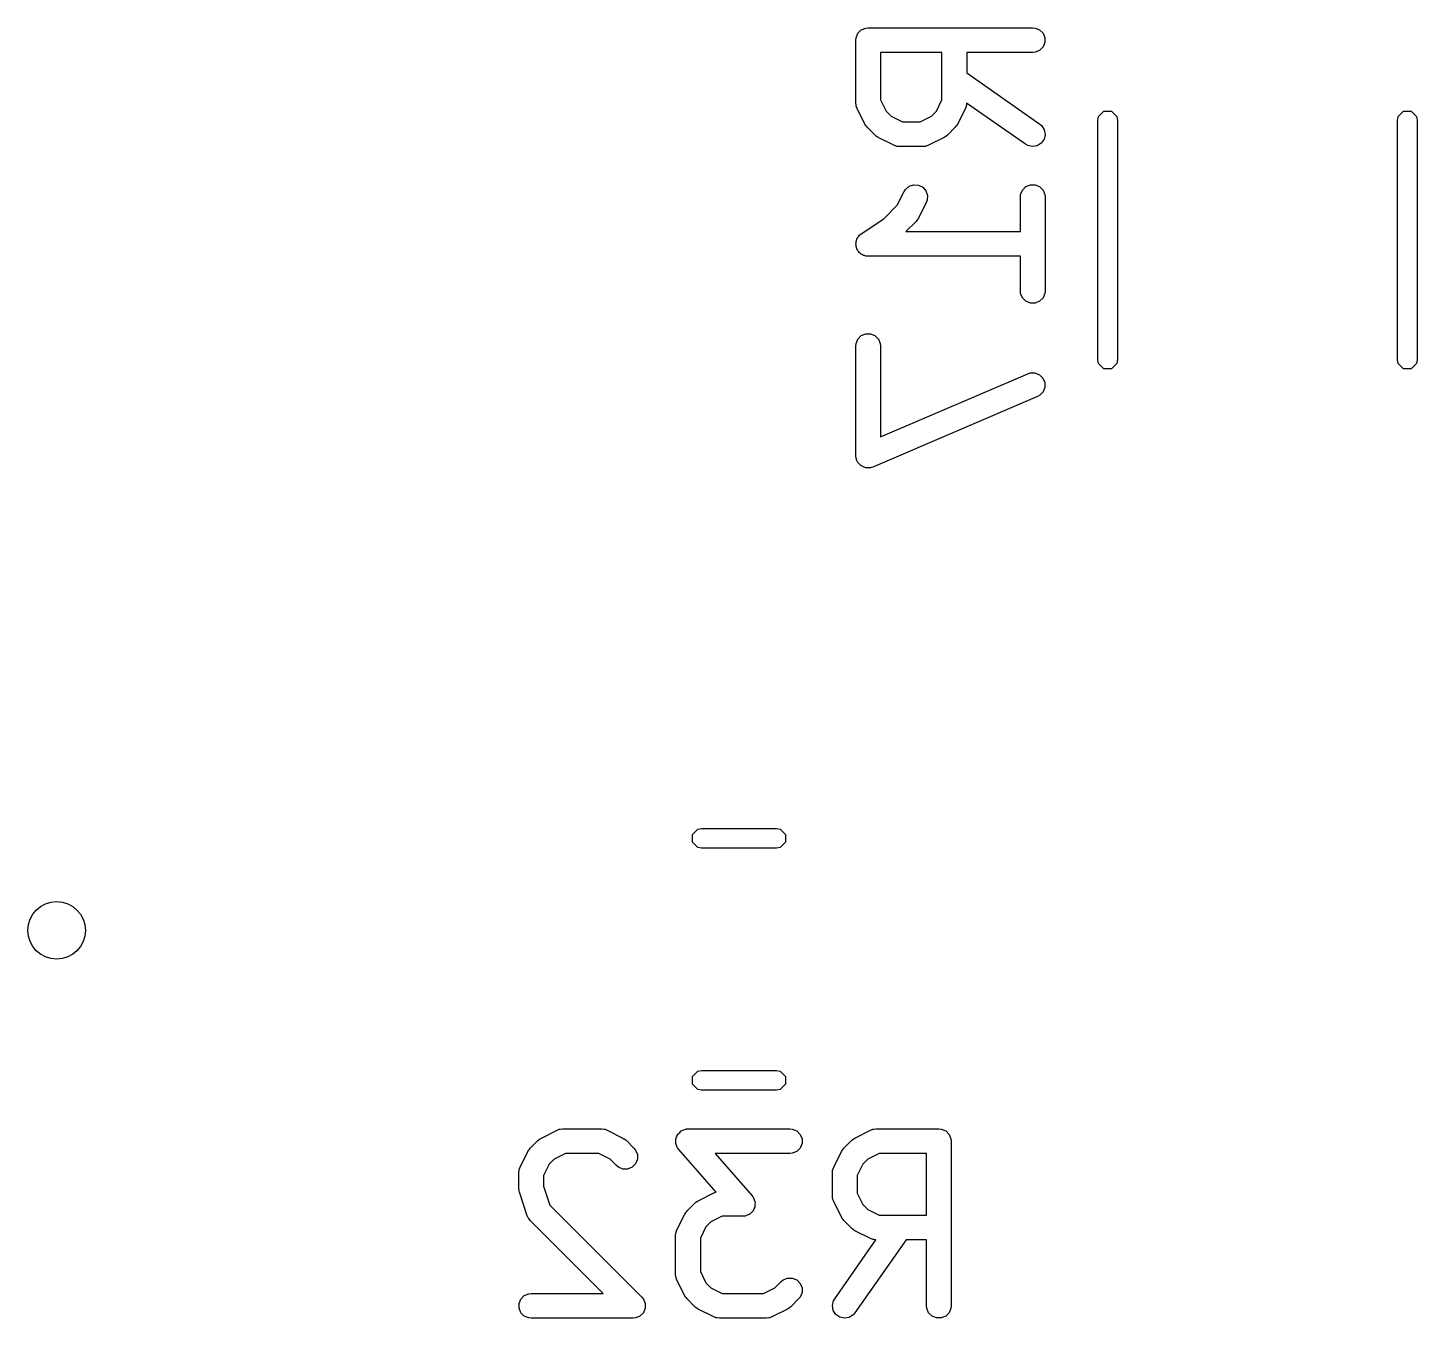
# Model space of a CAD drawing. Extents: x 0.21 to 3.35, y 0.3 to 2.56.
# Drawn here: x 0.3659 to 0.6982, y 1.6872 to 1.9958 of the extents above; entities that cross this region are included whole.
import ezdxf

# ---------------------------------------------------------------- set-up
doc = ezdxf.new("R2010")
doc.units = 0
doc.header["$MEASUREMENT"] = 0
doc.layers.add('BLACK', color=7, linetype='CONTINUOUS')

msp = doc.modelspace()

# ---------------------------------------------------------------- linework, layer by layer
at = {"layer": 'BLACK', "linetype": 'CONTINUOUS'}
for p, q in [((0.56399, 1.99338), (0.56443, 1.99445)), ((0.56443, 1.99445), (0.56524, 1.99526)), ((0.56524, 1.99526), (0.56631, 1.9957)), ((0.56631, 1.9957), (0.56688, 1.99576)), ((0.56688, 1.99576), (0.60625, 1.99576)), ((0.60625, 1.99576), (0.60683, 1.9957)), ((0.60683, 1.9957), (0.60789, 1.99526)), ((0.60789, 1.99526), (0.60871, 1.99445)), ((0.60871, 1.99445), (0.60915, 1.99338)), ((0.56393, 1.99281), (0.56399, 1.99338)), ((0.56393, 1.97781), (0.56393, 1.99281)), ((0.60789, 1.99035), (0.60683, 1.98991)), ((0.60871, 1.99117), (0.60789, 1.99035)), ((0.60915, 1.99223), (0.60871, 1.99117)), ((0.60915, 1.99338), (0.60915, 1.99223)), ((0.58455, 1.98985), (0.56984, 1.98985)), ((0.56984, 1.98985), (0.56984, 1.97851)), ((0.58455, 1.97851), (0.58455, 1.98985)), ((0.60625, 1.98985), (0.59046, 1.98985)), ((0.59046, 1.98985), (0.59046, 1.98497)), ((0.60683, 1.98991), (0.60625, 1.98985)), ((0.59046, 1.98497), (0.60795, 1.97273)), ((0.56399, 1.97723), (0.56393, 1.97781)), ((0.56403, 1.97713), (0.56399, 1.97723)), ((0.56403, 1.97703), (0.56403, 1.97713)), ((0.56424, 1.97649), (0.56403, 1.97703)), ((0.56984, 1.97851), (0.57118, 1.97581)), ((0.5832, 1.97581), (0.58455, 1.97851)), ((0.59035, 1.97703), (0.59015, 1.97649)), ((0.59036, 1.97713), (0.59035, 1.97703)), ((0.5904, 1.97723), (0.59036, 1.97713)), ((0.59045, 1.97776), (0.5904, 1.97723)), ((0.60456, 1.96789), (0.59045, 1.97776)), ((0.56612, 1.97274), (0.56424, 1.97649)), ((0.57118, 1.97581), (0.57238, 1.97461)), ((0.57238, 1.97461), (0.57508, 1.97326)), ((0.57931, 1.97326), (0.58201, 1.97461)), ((0.58201, 1.97461), (0.5832, 1.97581)), ((0.59015, 1.97649), (0.58827, 1.97274)), ((0.62181, 1.97362), (0.62199, 1.97453)), ((0.62181, 1.91638), (0.62181, 1.97362)), ((0.62199, 1.97453), (0.62327, 1.97581)), ((0.62327, 1.97581), (0.62508, 1.97581)), ((0.62508, 1.97581), (0.62636, 1.97453)), ((0.62636, 1.97453), (0.62654, 1.97362)), ((0.62654, 1.97362), (0.62654, 1.91638)), ((0.69346, 1.97362), (0.69364, 1.97453)), ((0.69346, 1.91638), (0.69346, 1.97362)), ((0.69364, 1.97453), (0.69492, 1.97581)), ((0.69492, 1.97581), (0.69673, 1.97581)), ((0.69673, 1.97581), (0.69801, 1.97453)), ((0.69801, 1.97453), (0.69819, 1.97362)), ((0.69819, 1.97362), (0.69819, 1.91638)), ((0.56627, 1.97249), (0.56612, 1.97274)), ((0.5663, 1.97242), (0.56627, 1.97249)), ((0.56637, 1.97234), (0.5663, 1.97242)), ((0.56642, 1.97225), (0.56637, 1.97234)), ((0.56648, 1.9722), (0.56642, 1.97225)), ((0.56667, 1.97197), (0.56648, 1.9722)), ((0.56854, 1.9701), (0.56667, 1.97197)), ((0.57508, 1.97326), (0.57931, 1.97326)), ((0.58772, 1.97197), (0.58584, 1.9701)), ((0.5879, 1.9722), (0.58772, 1.97197)), ((0.58796, 1.97225), (0.5879, 1.9722)), ((0.58802, 1.97234), (0.58796, 1.97225)), ((0.58809, 1.97242), (0.58802, 1.97234)), ((0.58812, 1.97249), (0.58809, 1.97242)), ((0.58827, 1.97274), (0.58812, 1.97249)), ((0.60795, 1.97273), (0.60839, 1.97235)), ((0.60839, 1.97235), (0.609, 1.97138)), ((0.6092, 1.97025), (0.60896, 1.96912)), ((0.609, 1.97138), (0.6092, 1.97025)), ((0.56877, 1.96991), (0.56854, 1.9701)), ((0.56882, 1.96985), (0.56877, 1.96991)), ((0.56891, 1.9698), (0.56882, 1.96985)), ((0.56899, 1.96973), (0.56891, 1.9698)), ((0.56906, 1.9697), (0.56899, 1.96973)), ((0.56931, 1.96954), (0.56906, 1.9697)), ((0.57306, 1.96767), (0.56931, 1.96954)), ((0.5736, 1.96746), (0.57306, 1.96767)), ((0.57371, 1.96745), (0.5736, 1.96746)), ((0.57381, 1.96741), (0.57371, 1.96745)), ((0.57438, 1.96736), (0.57381, 1.96741)), ((0.58001, 1.96736), (0.57438, 1.96736)), ((0.58058, 1.96741), (0.58001, 1.96736)), ((0.58068, 1.96745), (0.58058, 1.96741)), ((0.58079, 1.96746), (0.58068, 1.96745)), ((0.58133, 1.96767), (0.58079, 1.96746)), ((0.58508, 1.96954), (0.58133, 1.96767)), ((0.58532, 1.9697), (0.58508, 1.96954)), ((0.5854, 1.96973), (0.58532, 1.9697)), ((0.58548, 1.9698), (0.5854, 1.96973)), ((0.58557, 1.96985), (0.58548, 1.9698)), ((0.58562, 1.96991), (0.58557, 1.96985)), ((0.58584, 1.9701), (0.58562, 1.96991)), ((0.60506, 1.96761), (0.60456, 1.96789)), ((0.60619, 1.96736), (0.60506, 1.96761)), ((0.60732, 1.96756), (0.60619, 1.96736)), ((0.60829, 1.96818), (0.60732, 1.96756)), ((0.60896, 1.96912), (0.60829, 1.96818)), ((0.57549, 1.95663), (0.5758, 1.95712)), ((0.5758, 1.95712), (0.57667, 1.95788)), ((0.57667, 1.95788), (0.57776, 1.95824)), ((0.57776, 1.95824), (0.57891, 1.95816)), ((0.57891, 1.95816), (0.57994, 1.95764)), ((0.57994, 1.95764), (0.5807, 1.95677)), ((0.60336, 1.95589), (0.6038, 1.95695)), ((0.6038, 1.95695), (0.60461, 1.95777)), ((0.60461, 1.95777), (0.60568, 1.95821)), ((0.60568, 1.95821), (0.60683, 1.95821)), ((0.60683, 1.95821), (0.60789, 1.95777)), ((0.60789, 1.95777), (0.60871, 1.95695)), ((0.60871, 1.95695), (0.60915, 1.95589)), ((0.57383, 1.95331), (0.57549, 1.95663)), ((0.58077, 1.95399), (0.5789, 1.95024)), ((0.5807, 1.95677), (0.58106, 1.95568)), ((0.58098, 1.95453), (0.58077, 1.95399)), ((0.58106, 1.95568), (0.58098, 1.95453)), ((0.6033, 1.95531), (0.60336, 1.95589)), ((0.6033, 1.94702), (0.6033, 1.95531)), ((0.60915, 1.95589), (0.60921, 1.95531)), ((0.60921, 1.95531), (0.60921, 1.93281)), ((0.57063, 1.95011), (0.57383, 1.95331)), ((0.56524, 1.94652), (0.57063, 1.95011)), ((0.57834, 1.94947), (0.57589, 1.94702)), ((0.57589, 1.94702), (0.6033, 1.94702)), ((0.57853, 1.9497), (0.57834, 1.94947)), ((0.57859, 1.94975), (0.57853, 1.9497)), ((0.57864, 1.94984), (0.57859, 1.94975)), ((0.57871, 1.94992), (0.57864, 1.94984)), ((0.57874, 1.94999), (0.57871, 1.94992)), ((0.5789, 1.95024), (0.57874, 1.94999)), ((0.56393, 1.94407), (0.56399, 1.94435)), ((0.56399, 1.94378), (0.56393, 1.94407)), ((0.56399, 1.94464), (0.5641, 1.94491)), ((0.56399, 1.94435), (0.56399, 1.94464)), ((0.56399, 1.94349), (0.56399, 1.94378)), ((0.5641, 1.94491), (0.56416, 1.9452)), ((0.56416, 1.9452), (0.56432, 1.94544)), ((0.56432, 1.94544), (0.56443, 1.9457)), ((0.56443, 1.9457), (0.56463, 1.94591)), ((0.56463, 1.94591), (0.5648, 1.94615)), ((0.5648, 1.94615), (0.56524, 1.94652)), ((0.56524, 1.94652), (0.56524, 1.94652)), ((0.56524, 1.94652), (0.56524, 1.94652)), ((0.56524, 1.94652), (0.56524, 1.94652)), ((0.5641, 1.94322), (0.56399, 1.94349)), ((0.56415, 1.94294), (0.5641, 1.94322)), ((0.56432, 1.94269), (0.56415, 1.94294)), ((0.56443, 1.94242), (0.56432, 1.94269)), ((0.56463, 1.94222), (0.56443, 1.94242)), ((0.56479, 1.94198), (0.56463, 1.94222)), ((0.56504, 1.94181), (0.56479, 1.94198)), ((0.56524, 1.94161), (0.56504, 1.94181)), ((0.56551, 1.9415), (0.56524, 1.94161)), ((0.56575, 1.94134), (0.56551, 1.9415)), ((0.56604, 1.94128), (0.56575, 1.94134)), ((0.56631, 1.94117), (0.56604, 1.94128)), ((0.56688, 1.94111), (0.56631, 1.94117)), ((0.6033, 1.94111), (0.56688, 1.94111)), ((0.56688, 1.94111), (0.56688, 1.94111)), ((0.56688, 1.94111), (0.56688, 1.94111)), ((0.56688, 1.94111), (0.56688, 1.94111)), ((0.6033, 1.93281), (0.6033, 1.94111)), ((0.60336, 1.93224), (0.6033, 1.93281)), ((0.6038, 1.93117), (0.60336, 1.93224)), ((0.60461, 1.93036), (0.6038, 1.93117)), ((0.60568, 1.92992), (0.60461, 1.93036)), ((0.60789, 1.93036), (0.60683, 1.92992)), ((0.60871, 1.93117), (0.60789, 1.93036)), ((0.60915, 1.93224), (0.60871, 1.93117)), ((0.60921, 1.93281), (0.60915, 1.93224)), ((0.60683, 1.92992), (0.60568, 1.92992)), ((0.56399, 1.92027), (0.56443, 1.92133)), ((0.56443, 1.92133), (0.56524, 1.92215)), ((0.56524, 1.92215), (0.56631, 1.92259)), ((0.56631, 1.92259), (0.56746, 1.92259)), ((0.56746, 1.92259), (0.56852, 1.92215)), ((0.56852, 1.92215), (0.56934, 1.92133)), ((0.56934, 1.92133), (0.56978, 1.92027)), ((0.56393, 1.91969), (0.56399, 1.92027)), ((0.56393, 1.89344), (0.56393, 1.91969)), ((0.56978, 1.92027), (0.56984, 1.91969)), ((0.56984, 1.91969), (0.56984, 1.89792)), ((0.62199, 1.91547), (0.62181, 1.91638)), ((0.62327, 1.91419), (0.62199, 1.91547)), ((0.62508, 1.91419), (0.62327, 1.91419)), ((0.62636, 1.91547), (0.62508, 1.91419)), ((0.62654, 1.91638), (0.62636, 1.91547)), ((0.69364, 1.91547), (0.69346, 1.91638)), ((0.69492, 1.91419), (0.69364, 1.91547)), ((0.69673, 1.91419), (0.69492, 1.91419)), ((0.69801, 1.91547), (0.69673, 1.91419)), ((0.69819, 1.91638), (0.69801, 1.91547)), ((0.56984, 1.89792), (0.60509, 1.91303)), ((0.60509, 1.91303), (0.60564, 1.91321)), ((0.60564, 1.91321), (0.60679, 1.91322)), ((0.60679, 1.91322), (0.60786, 1.91279)), ((0.60786, 1.91279), (0.60869, 1.91199)), ((0.60869, 1.91199), (0.60914, 1.91093)), ((0.60914, 1.91093), (0.60916, 1.90978)), ((0.60742, 1.9076), (0.56805, 1.89073)), ((0.60792, 1.90788), (0.60742, 1.9076)), ((0.60873, 1.90871), (0.60792, 1.90788)), ((0.60916, 1.90978), (0.60873, 1.90871)), ((0.56399, 1.89287), (0.56393, 1.89344)), ((0.56399, 1.89285), (0.56399, 1.89287)), ((0.56399, 1.89283), (0.56399, 1.89285)), ((0.56421, 1.89232), (0.56399, 1.89283)), ((0.56443, 1.8918), (0.56421, 1.89232)), ((0.56444, 1.89179), (0.56443, 1.8918)), ((0.56445, 1.89177), (0.56444, 1.89179)), ((0.56485, 1.89138), (0.56445, 1.89177)), ((0.56524, 1.89099), (0.56485, 1.89138)), ((0.56526, 1.89098), (0.56524, 1.89099)), ((0.56527, 1.89097), (0.56526, 1.89098)), ((0.56579, 1.89076), (0.56527, 1.89097)), ((0.56631, 1.89055), (0.56579, 1.89076)), ((0.56632, 1.89055), (0.56631, 1.89055)), ((0.56634, 1.89054), (0.56632, 1.89055)), ((0.5669, 1.89055), (0.56634, 1.89054)), ((0.56746, 1.89055), (0.5669, 1.89055)), ((0.56748, 1.89055), (0.56746, 1.89055)), ((0.56749, 1.89056), (0.56748, 1.89055)), ((0.56805, 1.89073), (0.56749, 1.89056)), ((0.52488, 1.80284), (0.52616, 1.80412)), ((0.52616, 1.80412), (0.52706, 1.8043)), ((0.52706, 1.8043), (0.54494, 1.8043)), ((0.54494, 1.8043), (0.54584, 1.80412)), ((0.54584, 1.80412), (0.54712, 1.80284)), ((0.52488, 1.80103), (0.52488, 1.80284)), ((0.52616, 1.79975), (0.52488, 1.80103)), ((0.54712, 1.80103), (0.54584, 1.79975)), ((0.54712, 1.80284), (0.54712, 1.80103)), ((0.52706, 1.79957), (0.52616, 1.79975)), ((0.54494, 1.79957), (0.52706, 1.79957)), ((0.54584, 1.79975), (0.54494, 1.79957)), ((0.52488, 1.74497), (0.52616, 1.74625)), ((0.52488, 1.74316), (0.52488, 1.74497)), ((0.52616, 1.74625), (0.52706, 1.74643)), ((0.52706, 1.74643), (0.54494, 1.74643)), ((0.54494, 1.74643), (0.54584, 1.74625)), ((0.54584, 1.74625), (0.54712, 1.74497)), ((0.54712, 1.74497), (0.54712, 1.74316)), ((0.52616, 1.74188), (0.52488, 1.74316)), ((0.52706, 1.7417), (0.52616, 1.74188)), ((0.54494, 1.7417), (0.52706, 1.7417)), ((0.54584, 1.74188), (0.54494, 1.7417)), ((0.54712, 1.74316), (0.54584, 1.74188)), ((0.48875, 1.73027), (0.4925, 1.73214)), ((0.4925, 1.73214), (0.49304, 1.73235)), ((0.49304, 1.73235), (0.49314, 1.73236)), ((0.49314, 1.73236), (0.49324, 1.7324)), ((0.49324, 1.7324), (0.49382, 1.73246)), ((0.49382, 1.73246), (0.50319, 1.73246)), ((0.50319, 1.73246), (0.50377, 1.7324)), ((0.50377, 1.7324), (0.50387, 1.73236)), ((0.50387, 1.73236), (0.50397, 1.73235)), ((0.50397, 1.73235), (0.50451, 1.73214)), ((0.50451, 1.73214), (0.50826, 1.73027)), ((0.52118, 1.7307), (0.52136, 1.73114)), ((0.52136, 1.73114), (0.52143, 1.73121)), ((0.52143, 1.73121), (0.52147, 1.7313)), ((0.52147, 1.7313), (0.52183, 1.73162)), ((0.52183, 1.73162), (0.52217, 1.73196)), ((0.52217, 1.73196), (0.52227, 1.732)), ((0.52227, 1.732), (0.52234, 1.73206)), ((0.52234, 1.73206), (0.52279, 1.73222)), ((0.52279, 1.73222), (0.52324, 1.7324)), ((0.52324, 1.7324), (0.52338, 1.73241)), ((0.52338, 1.73241), (0.52343, 1.73243)), ((0.52343, 1.73243), (0.52351, 1.73243)), ((0.52351, 1.73243), (0.52381, 1.73246)), ((0.52381, 1.73246), (0.54819, 1.73246)), ((0.54819, 1.73246), (0.54876, 1.7324)), ((0.54876, 1.7324), (0.54983, 1.73196)), ((0.54983, 1.73196), (0.55064, 1.73114)), ((0.55064, 1.73114), (0.55108, 1.73008)), ((0.56374, 1.73027), (0.56749, 1.73214)), ((0.56749, 1.73214), (0.56803, 1.73235)), ((0.56803, 1.73235), (0.56813, 1.73236)), ((0.56813, 1.73236), (0.56823, 1.7324)), ((0.56823, 1.7324), (0.56881, 1.73246)), ((0.56881, 1.73246), (0.58381, 1.73246)), ((0.58381, 1.73246), (0.58438, 1.7324)), ((0.58438, 1.7324), (0.58545, 1.73196)), ((0.58545, 1.73196), (0.58626, 1.73114)), ((0.58626, 1.73114), (0.5867, 1.73008)), ((0.48592, 1.72762), (0.48611, 1.72784)), ((0.48611, 1.72784), (0.48798, 1.72972)), ((0.48798, 1.72972), (0.48821, 1.7299)), ((0.48821, 1.7299), (0.48826, 1.72996)), ((0.48826, 1.72996), (0.48835, 1.73002)), ((0.48835, 1.73002), (0.48843, 1.73008)), ((0.48843, 1.73008), (0.4885, 1.73011)), ((0.4885, 1.73011), (0.48875, 1.73027)), ((0.50826, 1.73027), (0.50851, 1.73011)), ((0.50851, 1.73011), (0.50858, 1.73008)), ((0.50858, 1.73008), (0.50866, 1.73002)), ((0.50866, 1.73002), (0.50875, 1.72996)), ((0.50875, 1.72996), (0.5088, 1.7299)), ((0.5088, 1.7299), (0.50903, 1.72972)), ((0.50903, 1.72972), (0.5109, 1.72784)), ((0.5109, 1.72784), (0.51127, 1.72739)), ((0.52089, 1.72912), (0.52092, 1.7296)), ((0.52092, 1.72903), (0.52089, 1.72912)), ((0.52092, 1.73008), (0.52096, 1.73017)), ((0.52092, 1.7296), (0.52092, 1.73008)), ((0.52092, 1.72893), (0.52092, 1.72903)), ((0.5211, 1.72848), (0.52092, 1.72893)), ((0.52096, 1.73027), (0.52118, 1.7307)), ((0.52096, 1.73017), (0.52096, 1.73027)), ((0.52126, 1.72803), (0.5211, 1.72848)), ((0.52134, 1.72791), (0.52126, 1.72803)), ((0.52136, 1.72786), (0.52134, 1.72791)), ((0.52141, 1.72781), (0.52136, 1.72786)), ((0.52159, 1.72756), (0.52141, 1.72781)), ((0.55064, 1.72786), (0.54983, 1.72705)), ((0.55108, 1.72893), (0.55064, 1.72786)), ((0.55108, 1.73008), (0.55108, 1.72893)), ((0.56091, 1.72762), (0.5611, 1.72784)), ((0.5611, 1.72784), (0.56297, 1.72972)), ((0.56297, 1.72972), (0.5632, 1.7299)), ((0.5632, 1.7299), (0.56325, 1.72996)), ((0.56325, 1.72996), (0.56334, 1.73002)), ((0.56334, 1.73002), (0.56342, 1.73008)), ((0.56342, 1.73008), (0.56349, 1.73011)), ((0.56349, 1.73011), (0.56374, 1.73027)), ((0.5867, 1.73008), (0.58676, 1.7295)), ((0.58676, 1.7295), (0.58676, 1.69013)), ((0.48368, 1.72332), (0.48555, 1.72707)), ((0.48555, 1.72707), (0.48571, 1.72732)), ((0.48571, 1.72732), (0.48574, 1.72739)), ((0.48574, 1.72739), (0.4858, 1.72748)), ((0.4858, 1.72748), (0.48586, 1.72756)), ((0.48586, 1.72756), (0.48592, 1.72762)), ((0.49182, 1.7252), (0.49062, 1.724)), ((0.49451, 1.72655), (0.49182, 1.7252)), ((0.50249, 1.72655), (0.49451, 1.72655)), ((0.50519, 1.7252), (0.50249, 1.72655)), ((0.50673, 1.72367), (0.50519, 1.7252)), ((0.51127, 1.72739), (0.51171, 1.72633)), ((0.51171, 1.72518), (0.51127, 1.72411)), ((0.51171, 1.72633), (0.51171, 1.72518)), ((0.53052, 1.71735), (0.52159, 1.72756)), ((0.54819, 1.72655), (0.53032, 1.72655)), ((0.53032, 1.72655), (0.53916, 1.71645)), ((0.54876, 1.72661), (0.54819, 1.72655)), ((0.54983, 1.72705), (0.54876, 1.72661)), ((0.55867, 1.72332), (0.56054, 1.72707)), ((0.56054, 1.72707), (0.5607, 1.72732)), ((0.5607, 1.72732), (0.56073, 1.72739)), ((0.56073, 1.72739), (0.5608, 1.72748)), ((0.5608, 1.72748), (0.56085, 1.72756)), ((0.56085, 1.72756), (0.56091, 1.72762)), ((0.56681, 1.7252), (0.56561, 1.724)), ((0.56951, 1.72655), (0.56681, 1.7252)), ((0.58085, 1.72655), (0.56951, 1.72655)), ((0.58085, 1.71183), (0.58085, 1.72655)), ((0.48337, 1.722), (0.48342, 1.72258)), ((0.48337, 1.71825), (0.48337, 1.722)), ((0.48342, 1.72258), (0.48346, 1.72268)), ((0.48346, 1.72268), (0.48347, 1.72278)), ((0.48347, 1.72278), (0.48368, 1.72332)), ((0.49062, 1.724), (0.48927, 1.72131)), ((0.48927, 1.72131), (0.48927, 1.71873)), ((0.50718, 1.7233), (0.50673, 1.72367)), ((0.50824, 1.72286), (0.50718, 1.7233)), ((0.50939, 1.72286), (0.50824, 1.72286)), ((0.51046, 1.7233), (0.50939, 1.72286)), ((0.51127, 1.72411), (0.51046, 1.7233)), ((0.55836, 1.722), (0.55841, 1.72258)), ((0.55836, 1.71638), (0.55836, 1.722)), ((0.55841, 1.72258), (0.55845, 1.72268)), ((0.55845, 1.72268), (0.55846, 1.72278)), ((0.55846, 1.72278), (0.55867, 1.72332)), ((0.56561, 1.724), (0.56426, 1.72131)), ((0.56426, 1.72131), (0.56426, 1.71708)), ((0.48339, 1.71796), (0.48337, 1.71825)), ((0.48339, 1.71789), (0.48339, 1.71796)), ((0.48341, 1.71778), (0.48339, 1.71789)), ((0.48342, 1.71768), (0.48341, 1.71778)), ((0.48927, 1.71873), (0.49077, 1.71423)), ((0.48345, 1.71761), (0.48342, 1.71768)), ((0.48352, 1.71732), (0.48345, 1.71761)), ((0.48539, 1.7117), (0.48352, 1.71732)), ((0.5236, 1.71284), (0.52548, 1.71472)), ((0.52548, 1.71472), (0.5257, 1.7149)), ((0.5257, 1.7149), (0.52575, 1.71496)), ((0.52575, 1.71496), (0.52584, 1.71502)), ((0.52584, 1.71502), (0.52592, 1.71509)), ((0.52592, 1.71509), (0.52599, 1.71512)), ((0.52599, 1.71512), (0.52624, 1.71527)), ((0.52624, 1.71527), (0.52999, 1.71715)), ((0.52999, 1.71715), (0.53052, 1.71735)), ((0.53916, 1.71645), (0.53934, 1.7162)), ((0.53934, 1.7162), (0.53939, 1.71615)), ((0.53939, 1.71615), (0.53941, 1.71609)), ((0.53941, 1.71609), (0.5395, 1.71598)), ((0.5395, 1.71598), (0.53965, 1.71552)), ((0.53965, 1.71552), (0.53983, 1.71508)), ((0.53983, 1.71508), (0.53983, 1.71498)), ((0.53983, 1.71498), (0.53987, 1.71489)), ((0.53987, 1.71489), (0.53983, 1.71441)), ((0.53983, 1.71441), (0.53983, 1.71393)), ((0.55841, 1.7158), (0.55836, 1.71638)), ((0.55845, 1.71571), (0.55841, 1.7158)), ((0.55846, 1.7156), (0.55845, 1.71571)), ((0.55867, 1.71506), (0.55846, 1.7156)), ((0.56054, 1.71131), (0.55867, 1.71506)), ((0.56426, 1.71708), (0.56561, 1.71438)), ((0.48563, 1.71117), (0.48539, 1.7117)), ((0.4857, 1.71109), (0.48563, 1.71117)), ((0.48574, 1.71099), (0.4857, 1.71109)), ((0.49077, 1.71423), (0.51278, 1.69222)), ((0.52117, 1.70833), (0.52305, 1.71208)), ((0.52305, 1.71208), (0.5232, 1.71232)), ((0.5232, 1.71232), (0.52323, 1.7124)), ((0.52323, 1.7124), (0.5233, 1.71248)), ((0.5233, 1.71248), (0.52336, 1.71257)), ((0.52336, 1.71257), (0.52342, 1.71262)), ((0.52342, 1.71262), (0.5236, 1.71284)), ((0.53201, 1.71155), (0.52931, 1.7102)), ((0.53694, 1.71155), (0.53201, 1.71155)), ((0.53724, 1.71158), (0.53694, 1.71155)), ((0.53732, 1.71158), (0.53724, 1.71158)), ((0.53737, 1.7116), (0.53732, 1.71158)), ((0.53751, 1.71161), (0.53737, 1.7116)), ((0.53796, 1.71179), (0.53751, 1.71161)), ((0.53841, 1.71195), (0.53796, 1.71179)), ((0.53849, 1.71201), (0.53841, 1.71195)), ((0.53858, 1.71205), (0.53849, 1.71201)), ((0.53892, 1.71239), (0.53858, 1.71205)), ((0.53928, 1.7127), (0.53892, 1.71239)), ((0.53932, 1.71279), (0.53928, 1.7127)), ((0.53939, 1.71286), (0.53932, 1.71279)), ((0.53958, 1.71331), (0.53939, 1.71286)), ((0.53979, 1.71374), (0.53958, 1.71331)), ((0.5398, 1.71384), (0.53979, 1.71374)), ((0.53983, 1.71393), (0.5398, 1.71384)), ((0.5607, 1.71106), (0.56054, 1.71131)), ((0.56073, 1.71099), (0.5607, 1.71106)), ((0.56561, 1.71438), (0.56681, 1.71318)), ((0.56681, 1.71318), (0.56951, 1.71183)), ((0.56951, 1.71183), (0.58085, 1.71183)), ((0.48611, 1.71054), (0.48574, 1.71099)), ((0.50356, 1.69309), (0.48611, 1.71054)), ((0.52096, 1.70768), (0.52097, 1.70779)), ((0.52097, 1.70779), (0.52117, 1.70833)), ((0.52812, 1.70901), (0.52677, 1.70631)), ((0.52931, 1.7102), (0.52812, 1.70901)), ((0.5608, 1.71091), (0.56073, 1.71099)), ((0.56085, 1.71082), (0.5608, 1.71091)), ((0.56091, 1.71077), (0.56085, 1.71082)), ((0.5611, 1.71054), (0.56091, 1.71077)), ((0.56297, 1.70867), (0.5611, 1.71054)), ((0.5632, 1.70848), (0.56297, 1.70867)), ((0.56325, 1.70842), (0.5632, 1.70848)), ((0.56334, 1.70837), (0.56325, 1.70842)), ((0.56342, 1.7083), (0.56334, 1.70837)), ((0.56349, 1.70827), (0.56342, 1.7083)), ((0.56374, 1.70811), (0.56349, 1.70827)), ((0.56749, 1.70624), (0.56374, 1.70811)), ((0.52086, 1.70701), (0.52092, 1.70758)), ((0.52086, 1.69763), (0.52086, 1.70701)), ((0.52092, 1.70758), (0.52096, 1.70768)), ((0.52677, 1.70631), (0.52677, 1.69833)), ((0.55889, 1.69183), (0.56876, 1.70593)), ((0.57597, 1.70593), (0.56373, 1.68844)), ((0.56803, 1.70603), (0.56749, 1.70624)), ((0.56813, 1.70603), (0.56803, 1.70603)), ((0.56823, 1.70598), (0.56813, 1.70603)), ((0.56876, 1.70593), (0.56823, 1.70598)), ((0.58085, 1.70593), (0.57597, 1.70593)), ((0.58085, 1.69013), (0.58085, 1.70593)), ((0.52677, 1.69833), (0.52812, 1.69563)), ((0.52092, 1.69706), (0.52086, 1.69763)), ((0.52096, 1.69696), (0.52092, 1.69706)), ((0.52097, 1.69685), (0.52096, 1.69696)), ((0.52117, 1.69631), (0.52097, 1.69685)), ((0.52305, 1.69256), (0.52117, 1.69631)), ((0.52812, 1.69563), (0.52931, 1.69443)), ((0.54456, 1.69443), (0.5461, 1.69597)), ((0.5461, 1.69597), (0.54655, 1.69634)), ((0.54655, 1.69634), (0.54761, 1.69678)), ((0.54761, 1.69678), (0.54876, 1.69678)), ((0.54876, 1.69678), (0.54983, 1.69634)), ((0.54983, 1.69634), (0.55064, 1.69552)), ((0.55064, 1.69552), (0.55108, 1.69446)), ((0.55108, 1.69446), (0.55108, 1.69331)), ((0.48342, 1.69071), (0.48386, 1.69177)), ((0.48386, 1.69177), (0.48468, 1.69259)), ((0.48468, 1.69259), (0.48574, 1.69303)), ((0.48574, 1.69303), (0.48632, 1.69309)), ((0.48632, 1.69309), (0.50356, 1.69309)), ((0.51278, 1.69222), (0.51315, 1.69177)), ((0.51315, 1.69177), (0.51359, 1.69071)), ((0.5232, 1.69231), (0.52305, 1.69256)), ((0.52323, 1.69224), (0.5232, 1.69231)), ((0.5233, 1.69216), (0.52323, 1.69224)), ((0.52336, 1.69207), (0.5233, 1.69216)), ((0.52342, 1.69202), (0.52336, 1.69207)), ((0.5236, 1.69179), (0.52342, 1.69202)), ((0.52548, 1.68992), (0.5236, 1.69179)), ((0.52931, 1.69443), (0.53201, 1.69309)), ((0.53201, 1.69309), (0.54186, 1.69309)), ((0.54186, 1.69309), (0.54456, 1.69443)), ((0.55027, 1.69179), (0.5484, 1.68992)), ((0.55064, 1.69224), (0.55027, 1.69179)), ((0.55108, 1.69331), (0.55064, 1.69224)), ((0.55836, 1.6902), (0.55861, 1.69132)), ((0.55861, 1.69132), (0.55889, 1.69183)), ((0.48342, 1.68956), (0.48342, 1.69071)), ((0.48386, 1.68849), (0.48342, 1.68956)), ((0.48468, 1.68768), (0.48386, 1.68849)), ((0.51315, 1.68849), (0.51233, 1.68768)), ((0.51359, 1.68956), (0.51315, 1.68849)), ((0.51359, 1.69071), (0.51359, 1.68956)), ((0.5257, 1.68973), (0.52548, 1.68992)), ((0.52575, 1.68968), (0.5257, 1.68973)), ((0.52584, 1.68962), (0.52575, 1.68968)), ((0.52592, 1.68955), (0.52584, 1.68962)), ((0.52599, 1.68952), (0.52592, 1.68955)), ((0.52624, 1.68937), (0.52599, 1.68952)), ((0.52999, 1.68749), (0.52624, 1.68937)), ((0.54763, 1.68937), (0.54388, 1.68749)), ((0.54788, 1.68952), (0.54763, 1.68937)), ((0.54795, 1.68955), (0.54788, 1.68952)), ((0.54803, 1.68962), (0.54795, 1.68955)), ((0.54812, 1.68968), (0.54803, 1.68962)), ((0.54817, 1.68973), (0.54812, 1.68968)), ((0.5484, 1.68992), (0.54817, 1.68973)), ((0.55856, 1.68906), (0.55836, 1.6902)), ((0.55918, 1.68809), (0.55856, 1.68906)), ((0.56012, 1.68743), (0.55918, 1.68809)), ((0.56335, 1.688), (0.56238, 1.68738)), ((0.56373, 1.68844), (0.56335, 1.688)), ((0.58091, 1.68956), (0.58085, 1.69013)), ((0.58135, 1.68849), (0.58091, 1.68956)), ((0.58217, 1.68768), (0.58135, 1.68849)), ((0.58626, 1.68849), (0.58545, 1.68768)), ((0.5867, 1.68956), (0.58626, 1.68849)), ((0.58676, 1.69013), (0.5867, 1.68956)), ((0.48574, 1.68724), (0.48468, 1.68768)), ((0.48632, 1.68718), (0.48574, 1.68724)), ((0.51069, 1.68718), (0.48632, 1.68718)), ((0.51127, 1.68724), (0.51069, 1.68718)), ((0.51173, 1.68743), (0.51127, 1.68724)), ((0.51233, 1.68768), (0.51173, 1.68743)), ((0.53053, 1.68729), (0.52999, 1.68749)), ((0.53064, 1.68728), (0.53053, 1.68729)), ((0.53074, 1.68724), (0.53064, 1.68728)), ((0.53131, 1.68718), (0.53074, 1.68724)), ((0.54256, 1.68718), (0.53131, 1.68718)), ((0.54314, 1.68724), (0.54256, 1.68718)), ((0.54324, 1.68728), (0.54314, 1.68724)), ((0.54334, 1.68729), (0.54324, 1.68728)), ((0.54388, 1.68749), (0.54334, 1.68729)), ((0.56125, 1.68718), (0.56012, 1.68743)), ((0.56238, 1.68738), (0.56125, 1.68718)), ((0.58323, 1.68724), (0.58217, 1.68768)), ((0.58438, 1.68724), (0.58323, 1.68724)), ((0.58545, 1.68768), (0.58438, 1.68724))]:
    msp.add_line(p, q, dxfattribs=at)
at = {"layer": 'BLACK'}
msp.add_circle((0.37283, 1.77992), 0.00689, dxfattribs=at)

doc.saveas('drawing.dxf')
